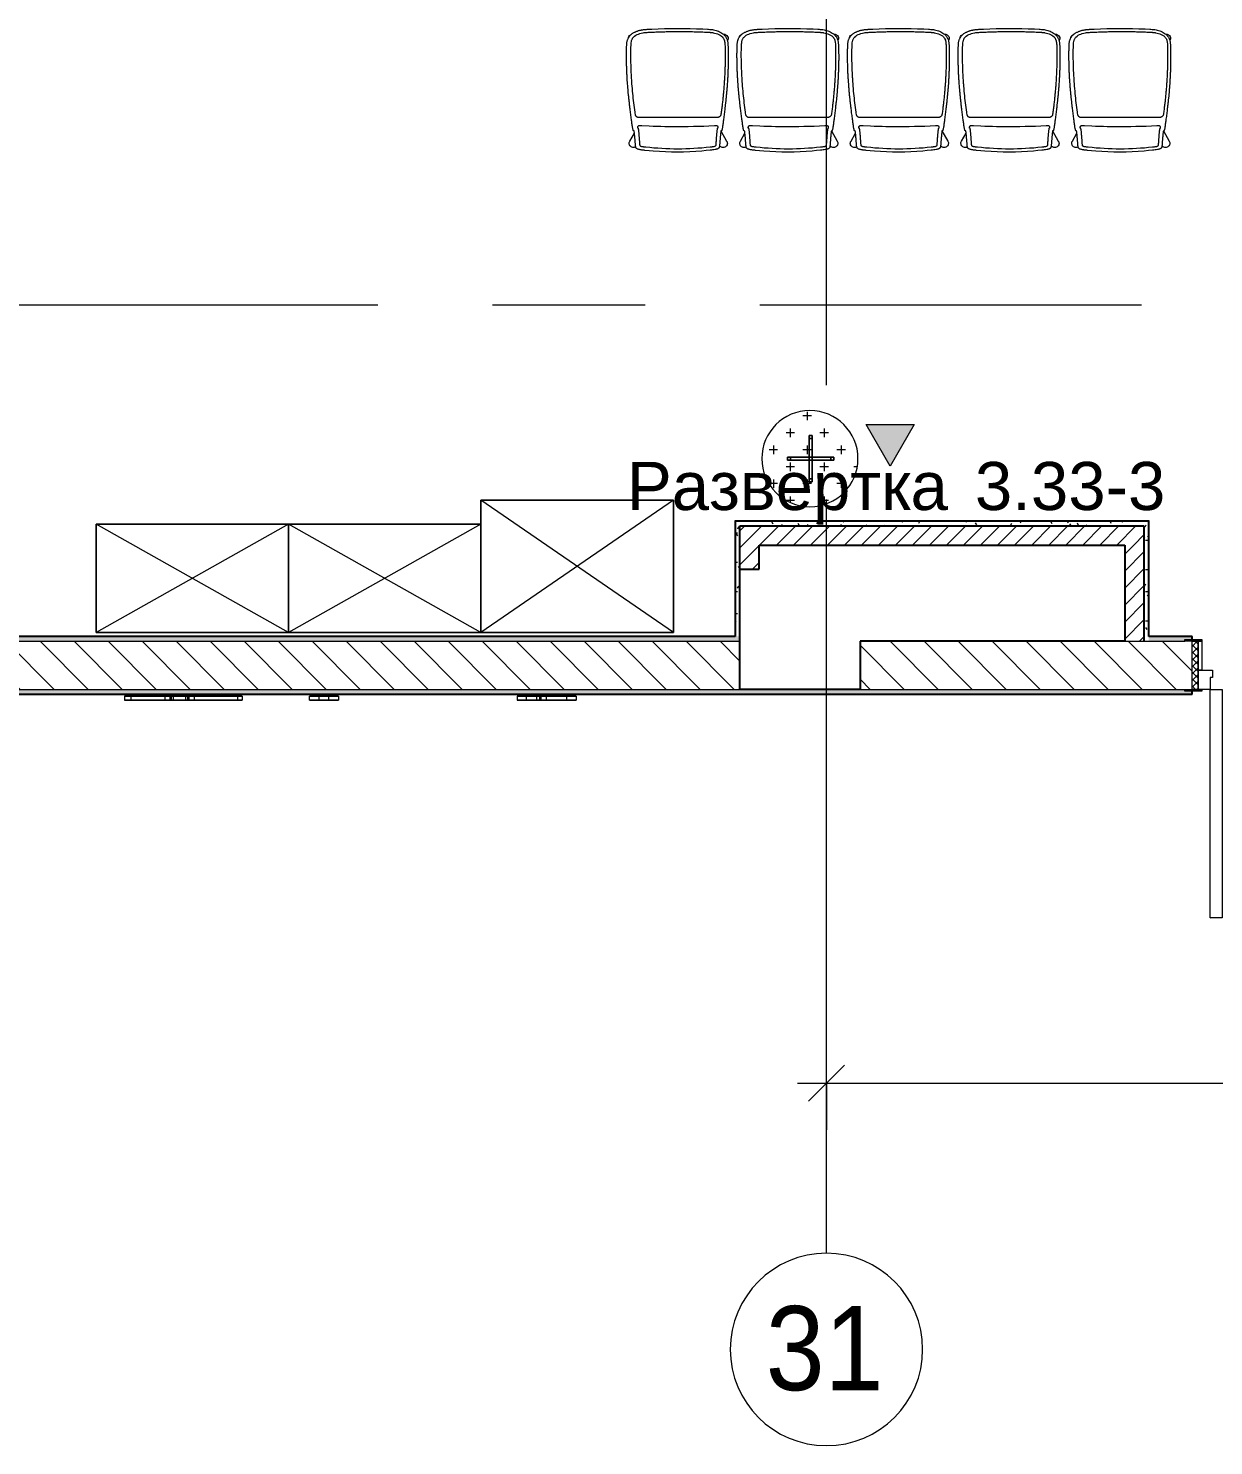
# Model space of a CAD drawing. Header units: millimetres. Extents: x 108096 to 167894, y -1987 to 21700.
# Drawn here: x 112641 to 117570, y 10254 to 16150 of the extents above; entities that cross this region are included whole.
import ezdxf

# ---------------------------------------------------------------- set-up
doc = ezdxf.new("R2010")
doc.units = ezdxf.units.MM
doc.linetypes.add('Осевая', pattern=[3175, 635, -476.25, 1587.5, -476.25])
for name, color, linetype, lineweight in [('0-1', 7, 'Continuous', 9), ('A-ANNO-DIMS', 7, 'Continuous', 9), ('A-ANNO-DIMS-100', 7, 'Continuous', 9), ('A-DOOR', 7, 'Continuous', 9), ('A-DOOR-1', 7, 'Continuous', 13), ('A-DOOR-FRAM', 7, 'Continuous', 13), ('A-DOOR-FRAM-1', 7, 'Continuous', 9), ('A-WALL', 7, 'Continuous', 9), ('G-ANNO-SYMB', 7, 'Continuous', 9), ('I-FURN', 7, 'Continuous', 9), ('I-WALL', 7, 'Continuous', 9), ('Оси', 7, 'Continuous', 9), ('Оси-1', 7, 'Continuous', 20), ('Оси-2', 7, 'Осевая', 9)]:
    doc.layers.add(name, color=color, linetype=linetype, lineweight=lineweight)
for name, color, linetype, lineweight, true_color in [('A-WALL-1', 7, 'Continuous', 25, 0x3c3c3c), ('A-WALL-FNSH-1', 7, 'Continuous', 13, 0x3c3c3c), ('I-FURN-1', 7, 'Continuous', 9, 0xf0f0f0), ('I-FURN-2', 7, 'Continuous', 9, 0xaaaaaa)]:
    doc.layers.add(name, color=color, linetype=linetype, lineweight=lineweight, true_color=true_color)
doc.styles.add('Arial', font='arial.ttf', dxfattribs={"width": 0.9, "height": 350})
doc.styles.add('Arial_1', font='arial.ttf', dxfattribs={"height": 200})
doc.styles.add('ISOCPEUR', font='isocpeur.ttf', dxfattribs={"width": 0.9, "height": 250})
doc.dimstyles.new('ISO-2_5_0_9К_БОЛЬШОЙ', dxfattribs={"dimscale": 304.8, "dimtxt": 248.995294, "dimasz": 0.492126, "dimexe": 0.393701, "dimexo": 0.984252, "dimgap": 0, "dimtad": 1, "dimdec": 0, "dimrnd": 10, "dimzin": 0, "dimdsep": 46, "dimtxsty": 'ISOCPEUR', "dimblk1": 'OBLIQUE', "dimblk2": 'OBLIQUE', "dimsah": 1, "dimcen": 0.09, "dimdle": 0.393701, "dimazin": 0, "dimtfac": 1, "dimtdec": 4, "dimtix": 1, "dimtmove": 0, "dimatfit": 3, "dimfxl": 1, "dimtvp": 1, "dimtolj": 1, "dimtzin": 0, "dimarcsym": 2})
pattern_1 = [(45, (0, 0), (-35.35534, 35.35534), [])]
pattern_2 = [(0, (0, 0), (121.92, 30.48), [10.058, -81.382, 10.058, -81.382, -487.68]), (0, (0, 0), (121.92, 30.48), [-182.88, 10.058, -172.822, 10.058, -81.382, -213.36]), (0, (0, 0), (121.92, 30.48), [-457.2, 10.058, -50.902, 10.058, -142.342]), (120, (45.72, 15.24), (-87.356454, 90.345817), [10.058, -81.382, 10.058, -81.382, -487.68]), (120, (45.72, 15.24), (-87.356454, 90.345817), [-182.88, 10.058, -172.822, 10.058, -81.382, -213.36]), (120, (45.72, 15.24), (-87.356454, 90.345817), [-457.2, 10.058, -50.902, 10.058, -142.342]), (240, (60.96, 76.2), (-34.563546, -120.825817), [10.058, -81.382, 10.058, -81.382, -487.68]), (240, (60.96, 76.2), (-34.563546, -120.825817), [-182.88, 10.058, -172.822, 10.058, -81.382, -213.36]), (240, (60.96, 76.2), (-34.563546, -120.825817), [-457.2, 10.058, -50.902, 10.058, -142.342])]
pattern_3 = [(0, (-115891, -14359.75), (70.485, 70.485), [35.242, -105.727]), (90, (-115873.38, -14377.37), (-70.485, 70.485), [35.242, -105.727])]

# ---------------------------------------------------------------- blocks, each defined once
blk = doc.blocks.new('Chairs-Back - 1_4а-26513020-План разверток пом_3_33_ Этаж 3')
at = {"layer": '0-1', "flags": 128}
for points in [[(-212.2, 145.4), (-212.2, 149.7), (-212.2, 151.9), (-212.2, 154.1), (-212.1, 156.3), (-212.1, 158.4), (-212.1, 160.6), (-212.1, 162.8), (-212, 167.2), (-211.9, 171.5), (-211.8, 175.9), (-211.8, 177.8), (-211.7, 180.2), (-211.6, 183), (-211.5, 185.8), (-211.4, 188.7), (-211.2, 191.5), (-211, 194.2), (-210.7, 197), (-210.3, 199.8), (-209.8, 202.5), (-209.3, 205.2), (-208.6, 207.8), (-207.8, 210.3), (-206.8, 212.7), (-206, 214.2), (-205.9, 214.4), (-205.6, 215.2), (-204.4, 217.7), (-203.7, 219), (-203.7, 219.2), (-202.2, 223.5), (-199.7, 227.3), (-196.3, 230.3), (-193.2, 231.9), (-192.5, 232.5), (-190.5, 234.2), (-188.3, 235.8), (-186.2, 237.3), (-183.9, 238.7), (-181.6, 240), (-179.3, 241.3), (-176.9, 242.4), (-174.5, 243.6), (-172.1, 244.6), (-169.6, 245.6), (-167.1, 246.5), (-164.6, 247.3), (-162.1, 248.1), (-159.6, 248.8), (-157, 249.5), (-154.4, 250.1), (-151.8, 250.7), (-149.3, 251.1), (-146.7, 251.6), (-144, 252), (-141.4, 252.3), (-138.8, 252.6), (-136.1, 252.9), (-133.5, 253.1), (-130.8, 253.3), (-128.5, 253.4), (-126.2, 253.6), (-107.2, 254.5), (-80.7, 255.7), (-54.1, 256.5), (-27.6, 257), (-1, 257.2), (25.6, 257.1), (52.1, 256.7), (78.7, 256), (105.2, 255), (124.2, 254.1), (128.9, 253.9), (134.2, 253.5), (139.4, 253), (144.7, 252.3), (149.9, 251.4), (155.1, 250.2), (160.1, 248.9), (165.2, 247.3), (170.1, 245.4), (175, 243.3), (179.7, 240.8), (184.2, 238.1), (188.6, 235), (190.6, 233.4), (190.8, 233.2), (191.9, 233.4), (196.8, 232.9), (201.4, 231), (205.3, 227.9), (208.2, 223.8), (209.9, 219.2), (210.1, 214.2), (209, 209.5), (207.4, 206.7), (207.5, 206.2), (208.1, 203.5), (208.5, 200.7), (208.9, 198), (209.2, 195.2), (209.5, 192.4), (209.7, 189.6), (209.8, 186.8), (210, 184), (210.1, 181.2), (210.1, 178.8), (210.2, 176.4), (210.3, 172.5), (210.4, 168.1), (210.5, 163.8), (210.5, 161.6), (210.6, 159.4), (210.6, 157.2), (210.6, 155.1), (210.6, 152.9), (210.7, 150.7), (210.7, 146.4), (210.7, 141.9), (210.7, 137.6), (210.7, 133.3), (210.7, 131.1), (210.7, 128.9), (210.7, 126.8), (210.7, 124.6), (210.6, 122.4), (210.6, 120.2), (210.6, 115.9), (210.5, 111.5), (210.4, 107.1), (210.3, 102.8), (210.2, 98.4), (210.1, 94.1), (210, 89.7), (209.8, 85.4), (209.7, 81), (209.5, 76.6), (209.3, 72.3), (209.1, 67.9), (208.9, 63.5), (208.7, 59.2), (208.5, 54.8), (208.3, 50.5), (208, 46.1), (207.8, 41.8), (207.3, 34.5), (206.8, 27.2), (206.3, 19.9), (205.7, 12.6), (205.4, 8.8), (205.1, 5.1), (204.5, -2.1), (204.2, -5.9), (203.9, -9.6), (203.2, -16.7), (202.9, -20.5), (202.5, -24.2), (201.8, -31.4), (201.4, -35.2), (201, -38.9), (200.3, -46.2), (199.9, -50), (199.5, -53.7), (198.6, -61), (198.2, -64.7), (197.8, -68.4), (197.3, -72.2), (196.9, -75.9), (196.2, -81.4), (195.6, -86.8), (194.9, -92.3), (194.2, -97.8), (193.5, -103.4), (192.8, -108.9), (192.1, -114.5), (191.3, -120.1), (190.8, -124.4), (190.2, -128.7), (189.7, -133), (189.2, -137.2), (188.6, -141.5), (188.1, -145.6), (187.5, -149.5), (187, -153.1), (186.4, -156.2), (185.9, -158.9), (185.4, -161.1), (185, -162.9), (184.5, -164.5), (184.1, -165.8), (183.8, -166.7), (183.5, -167.3), (183.2, -167.7), (183, -167.9), (182.8, -168), (180.6, -168.1), (180.5, -168.7), (180.4, -169), (204.2, -211.2), (205.8, -214.2), (206.8, -217.4), (207.1, -220.8), (206.7, -224.2), (205.7, -227.5), (204, -230.5), (201.7, -233.1), (199, -235.3), (196, -236.9), (192.7, -237.9), (189.2, -238.2), (185.9, -237.9), (182.7, -236.9), (179.8, -235.4), (177.2, -233.3), (175.2, -230.8), (174.7, -230), (174.7, -230.2), (174.6, -231.2), (174.3, -233.3), (174.2, -234.4), (173.9, -235.4), (173.7, -236.5), (173.3, -237.5), (173.1, -238.1), (172.8, -238.6), (172.5, -239.1), (172.2, -239.6), (171.7, -240.2), (171.2, -240.8), (170.6, -241.4), (169.9, -242), (169.1, -242.5), (168.2, -243), (167.1, -243.5), (166, -244), (164.9, -244.4), (163.7, -244.7), (161.2, -245.4), (158.6, -246), (156, -246.5), (151, -247.3), (145.9, -248), (140.9, -248.7), (135.8, -249.3), (118.5, -251.1), (101.1, -252.8), (75.9, -254.7), (50.6, -256), (25.4, -256.9), (0.1, -257.2), (-25.2, -257), (-50.4, -256.3), (-75.7, -255), (-100.9, -253.2), (-118.3, -251.7), (-135.6, -249.9), (-138.2, -249.6), (-140.7, -249.3), (-143.2, -249), (-145.8, -248.7), (-148.3, -248.4), (-150.8, -248), (-153.4, -247.6), (-155.9, -247.2), (-158.5, -246.7), (-161, -246.2), (-163.5, -245.5), (-164.7, -245.1), (-165.9, -244.7), (-167, -244.3), (-168, -243.8), (-168.9, -243.3), (-169.8, -242.7), (-170.5, -242.2), (-171.1, -241.6), (-171.6, -241), (-172, -240.4), (-172.4, -239.9), (-172.7, -239.4), (-172.9, -238.9), (-173.2, -238.3), (-173.5, -237.3), (-173.8, -236.2), (-173.9, -235.6), (-176.5, -236.9), (-179.7, -237.9), (-183, -238.2), (-186.5, -237.9), (-189.8, -236.9), (-192.8, -235.3), (-195.5, -233.1), (-197.8, -230.5), (-199.5, -227.5), (-200.5, -224.2), (-200.9, -220.8), (-200.6, -217.4), (-199.6, -214.2), (-198, -211.2), (-179.3, -178), (-179.5, -176.5), (-179.7, -174.8), (-179.9, -173.2), (-180.2, -171.8), (-180.4, -170.6), (-180.6, -169.6), (-180.7, -168.9), (-182.9, -168.8), (-183.1, -168.8), (-183.3, -168.5), (-183.5, -168.2), (-183.8, -167.5), (-184.2, -166.7), (-184.6, -165.5), (-185.1, -163.9), (-185.5, -162.1), (-186.1, -160), (-186.6, -157.3), (-187.1, -154.2), (-187.7, -150.6), (-188.3, -146.7), (-188.8, -142.6), (-189.4, -138.4), (-189.9, -134.1), (-190.5, -129.8), (-191, -125.5), (-191.6, -121.2), (-191.6, -121), (-192.3, -115.4), (-193.1, -109.8), (-193.8, -104.3), (-194.5, -98.7), (-195.3, -93.3), (-196, -87.8), (-196.6, -82.4), (-197.3, -76.9), (-197.8, -73.2), (-198.3, -69.4), (-198.7, -65.7), (-199.2, -62), (-200, -54.6), (-200.4, -50.9), (-200.9, -47.1), (-201.7, -39.9), (-202.1, -36.2), (-202.5, -32.4), (-203.2, -25.2), (-203.6, -21.5), (-204, -17.7), (-204.7, -10.5), (-205, -6.8), (-205.3, -3), (-206, 4.1), (-206.3, 7.8), (-206.6, 11.6), (-207.2, 18.9), (-207.7, 26.2), (-208.3, 33.5), (-208.8, 40.8), (-209, 45.1), (-209.3, 49.5), (-209.6, 53.8), (-209.8, 58.3), (-210, 62.5), (-210.3, 67), (-210.5, 71.3), (-210.7, 75.7), (-210.9, 80), (-211, 84.4), (-211.2, 88.7), (-211.3, 93.1), (-211.5, 97.5), (-211.6, 101.8), (-211.7, 106.2), (-211.8, 110.5), (-211.9, 114.9), (-212, 119.2), (-212, 121.4), (-212.1, 123.6), (-212.1, 125.8), (-212.1, 128), (-212.1, 130.1), (-212.1, 132.3), (-212.2, 136.7), (-212.2, 141), (-212.2, 145.4)], [(-212.2, 145.4), (-212.2, 149.7), (-212.2, 151.9), (-212.2, 154.1), (-212.1, 156.3), (-212.1, 158.4), (-212.1, 160.6), (-212.1, 162.8), (-212, 167.2), (-211.9, 171.5), (-211.8, 175.9), (-211.8, 177.8), (-211.7, 180.2), (-211.6, 183), (-211.5, 185.8), (-211.4, 188.7), (-211.2, 191.5), (-211, 194.2), (-210.7, 197), (-210.3, 199.8), (-209.8, 202.5), (-209.3, 205.2), (-208.6, 207.8), (-207.8, 210.3), (-206.8, 212.7), (-206, 214.2), (-205.9, 214.4), (-205.6, 215.2), (-204.4, 217.7), (-203, 220.2), (-201.5, 222.6), (-199.9, 224.8), (-198.2, 226.8), (-196.4, 228.8), (-194.5, 230.7), (-192.5, 232.5), (-190.5, 234.2), (-188.3, 235.8), (-186.2, 237.3), (-183.9, 238.7), (-181.6, 240), (-179.3, 241.3), (-176.9, 242.4), (-174.5, 243.6), (-172.1, 244.6), (-169.6, 245.6), (-167.1, 246.5), (-164.6, 247.3), (-162.1, 248.1), (-159.6, 248.8), (-157, 249.5), (-154.4, 250.1), (-151.8, 250.7), (-149.3, 251.1), (-146.7, 251.6), (-144, 252), (-141.4, 252.3), (-138.8, 252.6), (-136.1, 252.9), (-133.5, 253.1), (-130.8, 253.3), (-128.5, 253.4), (-126.2, 253.6), (-107.2, 254.5), (-80.7, 255.7), (-54.1, 256.5), (-27.6, 257), (-1, 257.2), (25.6, 257.1), (52.1, 256.7), (78.7, 256), (105.2, 255), (124.2, 254.1), (128.9, 253.9), (134.2, 253.5), (139.4, 253), (144.7, 252.3), (149.9, 251.4), (155.1, 250.2), (160.1, 248.9), (165.2, 247.3), (170.1, 245.4), (175, 243.3), (179.7, 240.8), (184.2, 238.1), (188.6, 235), (190.6, 233.4), (192.6, 231.6), (194.5, 229.7), (196.3, 227.8), (198, 225.7), (199.6, 223.5), (201.2, 221.2), (202.5, 218.7), (203.8, 216.1), (204.2, 215.3), (205, 213.6), (206, 211.3), (206.8, 208.8), (207.5, 206.2), (208.1, 203.5), (208.5, 200.7), (208.9, 198), (209.2, 195.2), (209.5, 192.4), (209.7, 189.6), (209.8, 186.8), (210, 184), (210.1, 181.2), (210.1, 178.8), (210.2, 176.4), (210.3, 172.5), (210.4, 168.1), (210.5, 163.8), (210.5, 161.6), (210.6, 159.4), (210.6, 157.2), (210.6, 155.1), (210.6, 152.9), (210.7, 150.7), (210.7, 146.4), (210.7, 141.9), (210.7, 137.6), (210.7, 133.3), (210.7, 131.1), (210.7, 128.9), (210.7, 126.8), (210.7, 124.6), (210.6, 122.4), (210.6, 120.2), (210.6, 115.9), (210.5, 111.5), (210.4, 107.1), (210.3, 102.8), (210.2, 98.4), (210.1, 94.1), (210, 89.7), (209.8, 85.4), (209.7, 81), (209.5, 76.6), (209.3, 72.3), (209.1, 67.9), (208.9, 63.5), (208.7, 59.2), (208.5, 54.8), (208.3, 50.5), (208, 46.1), (207.8, 41.8), (207.3, 34.5), (206.8, 27.2), (206.3, 19.9), (205.7, 12.6), (205.4, 8.8), (205.1, 5.1), (204.5, -2.1), (204.2, -5.9), (203.9, -9.6), (203.2, -16.7), (202.9, -20.5), (202.5, -24.2), (201.8, -31.4), (201.4, -35.2), (201, -38.9), (200.3, -46.2), (199.9, -50), (199.5, -53.7), (198.6, -61), (198.2, -64.7), (197.8, -68.4), (197.3, -72.2), (196.9, -75.9), (196.2, -81.4), (195.6, -86.8), (194.9, -92.3), (194.2, -97.8), (193.5, -103.4), (192.8, -108.9), (192.1, -114.5), (191.3, -120.1), (190.8, -124.4), (190.2, -128.7), (189.7, -133), (189.2, -137.2), (188.6, -141.5), (188.1, -145.6), (187.5, -149.5), (187, -153.1), (186.4, -156.2), (185.9, -158.9), (185.4, -161.1), (185, -162.9), (184.5, -164.5), (184.1, -165.8), (183.8, -166.7), (183.5, -167.3), (183.2, -167.7), (183, -167.9), (182.8, -168), (180.6, -168.1), (180.5, -168.7), (180.3, -169.8), (180.1, -171), (179.8, -172.4), (179.6, -174), (179.4, -175.7), (179.1, -178), (178.8, -180.6), (178.6, -183.3), (178.3, -186.3), (178, -189.3), (177.7, -192.6), (177.4, -195.9), (177.1, -199.4), (176.9, -202.5), (176.6, -205.7), (176.4, -208.9), (176.1, -212.2), (175.9, -214.9), (175.7, -217.7), (175.5, -220.5), (175.3, -223.3), (175.1, -225.2), (175, -227.1), (174.9, -228.1), (174.8, -229.2), (174.7, -230.2), (174.6, -231.2), (174.3, -233.3), (174.2, -234.4), (173.9, -235.4), (173.7, -236.5), (173.3, -237.5), (173.1, -238.1), (172.8, -238.6), (172.5, -239.1), (172.2, -239.6), (171.7, -240.2), (171.2, -240.8), (170.6, -241.4), (169.9, -242), (169.1, -242.5), (168.2, -243), (167.1, -243.5), (166, -244), (164.9, -244.4), (163.7, -244.7), (161.2, -245.4), (158.6, -246), (156, -246.5), (151, -247.3), (145.9, -248), (140.9, -248.7), (135.8, -249.3), (118.5, -251.1), (101.1, -252.8), (75.9, -254.7), (50.6, -256), (25.4, -256.9), (0.1, -257.2), (-25.2, -257), (-50.4, -256.3), (-75.7, -255), (-100.9, -253.2), (-118.3, -251.7), (-135.6, -249.9), (-138.2, -249.6), (-140.7, -249.3), (-143.2, -249), (-145.8, -248.7), (-148.3, -248.4), (-150.8, -248), (-153.4, -247.6), (-155.9, -247.2), (-158.5, -246.7), (-161, -246.2), (-163.5, -245.5), (-164.7, -245.1), (-165.9, -244.7), (-167, -244.3), (-168, -243.8), (-168.9, -243.3), (-169.8, -242.7), (-170.5, -242.2), (-171.1, -241.6), (-171.6, -241), (-172, -240.4), (-172.4, -239.9), (-172.7, -239.4), (-172.9, -238.9), (-173.2, -238.3), (-173.5, -237.3), (-173.8, -236.2), (-174, -235.2), (-174.2, -234.1), (-174.4, -233.2), (-174.5, -232), (-174.6, -231), (-174.7, -230), (-174.8, -229), (-174.9, -227.9), (-175, -226.9), (-175.1, -225.9), (-175.1, -224.9), (-175.2, -223.8), (-175.4, -221.1), (-175.6, -218.4), (-175.9, -215.7), (-176.1, -213.1), (-176.3, -209.8), (-176.6, -206.5), (-176.9, -203.3), (-177.1, -200.2), (-177.4, -196.7), (-177.7, -193.4), (-178, -190.2), (-178.3, -187.1), (-178.6, -184.2), (-178.9, -181.4), (-179.2, -178.9), (-179.5, -176.5), (-179.7, -174.8), (-179.9, -173.2), (-180.2, -171.8), (-180.4, -170.6), (-180.6, -169.6), (-180.7, -168.9), (-182.9, -168.8), (-183.1, -168.8), (-183.3, -168.5), (-183.5, -168.2), (-183.8, -167.5), (-184.2, -166.7), (-184.6, -165.5), (-185.1, -163.9), (-185.5, -162.1), (-186.1, -160), (-186.6, -157.3), (-187.1, -154.2), (-187.7, -150.6), (-188.3, -146.7), (-188.8, -142.6), (-189.4, -138.4), (-189.9, -134.1), (-190.5, -129.8), (-191, -125.5), (-191.6, -121.2), (-191.6, -121), (-192.3, -115.4), (-193.1, -109.8), (-193.8, -104.3), (-194.5, -98.7), (-195.3, -93.3), (-196, -87.8), (-196.6, -82.4), (-197.3, -76.9), (-197.8, -73.2), (-198.3, -69.4), (-198.7, -65.7), (-199.2, -62), (-200, -54.6), (-200.4, -50.9), (-200.9, -47.1), (-201.7, -39.9), (-202.1, -36.2), (-202.5, -32.4), (-203.2, -25.2), (-203.6, -21.5), (-204, -17.7), (-204.7, -10.5), (-205, -6.8), (-205.3, -3), (-206, 4.1), (-206.3, 7.8), (-206.6, 11.6), (-207.2, 18.9), (-207.7, 26.2), (-208.3, 33.5), (-208.8, 40.8), (-209, 45.1), (-209.3, 49.5), (-209.6, 53.8), (-209.8, 58.3), (-210, 62.5), (-210.3, 67), (-210.5, 71.3), (-210.7, 75.7), (-210.9, 80), (-211, 84.4), (-211.2, 88.7), (-211.3, 93.1), (-211.5, 97.5), (-211.6, 101.8), (-211.7, 106.2), (-211.8, 110.5), (-211.9, 114.9), (-212, 119.2), (-212, 121.4), (-212.1, 123.6), (-212.1, 125.8), (-212.1, 128), (-212.1, 130.1), (-212.1, 132.3), (-212.2, 136.7), (-212.2, 141), (-212.2, 145.4)], [(-194.1, 147.9), (-194.1, 152.8), (-194.1, 157.8), (-194, 167.6), (-193.8, 177.5), (-193.8, 177.7), (-193.5, 187.7), (-193.2, 192.6), (-192.7, 197.6), (-192, 202.5), (-191.5, 204.9), (-190.8, 207.3), (-189.1, 212), (-188, 214.3), (-186.8, 216.4), (-185, 218.9), (-183, 221.2), (-178.4, 225.2), (-173.4, 228.6), (-168, 231.5), (-162.4, 233.9), (-156.7, 235.9), (-150.8, 237.5), (-144.8, 238.7), (-144.3, 238.8), (-144.3, 238.8), (-144.1, 238.9), (-143.1, 239), (-138.8, 239.7), (-132.7, 240.4), (-132.3, 240.4), (-131.8, 240.4), (-126.4, 240.8), (-122.6, 241.1), (-120.5, 241.2), (-119.9, 241.2), (-119.7, 241.2), (-119.3, 241.2), (-114.4, 241.5), (-108.3, 241.8), (-102.2, 242.1), (-96.1, 242.4), (-90, 242.6), (-83.9, 242.9), (-77.8, 243.1), (-71.6, 243.3), (-65.5, 243.5), (-59.4, 243.7), (-53.3, 243.8), (-47.2, 244), (-41.1, 244.1), (-35, 244.2), (-28.8, 244.3), (-22.7, 244.4), (-16.6, 244.5), (-10.5, 244.5), (-4.4, 244.6), (1.8, 244.6), (7.9, 244.6), (14, 244.6), (20.1, 244.6), (26.2, 244.5), (32.3, 244.5), (38.5, 244.4), (44.6, 244.3), (50.7, 244.2), (56.8, 244.1), (62.9, 244), (69, 243.8), (75.2, 243.6), (81.3, 243.5), (87.4, 243.3), (93.5, 243), (99.6, 242.8), (105.7, 242.6), (111.8, 242.3), (117.9, 242), (122.8, 241.8), (123.2, 241.8), (123.4, 241.8), (124.1, 241.7), (126.2, 241.6), (130.1, 241.4), (135.4, 241.1), (135.8, 241), (136.3, 241), (142.3, 240.3), (146.7, 239.7), (147.6, 239.6), (147.8, 239.5), (147.9, 239.5), (148.4, 239.4), (154.4, 238.2), (160.2, 236.6), (166, 234.6), (171.6, 232.3), (177, 229.4), (182, 226), (186.6, 222), (188.6, 219.7), (189.5, 218.5), (190.4, 217.3), (191.7, 215.2), (192.8, 212.9), (194.5, 208.2), (194.9, 207), (195.2, 205.8), (195.7, 203.4), (196.5, 198.5), (197, 193.5), (197.3, 188.6), (197.5, 183.6), (197.6, 178.6), (197.6, 177.9), (197.7, 173.1), (197.8, 168.3), (197.9, 163.5), (198, 158.7), (198, 153.7), (198.1, 148.8), (198.1, 143.8), (198.1, 138.8), (198.1, 133.9), (198, 128.9), (198, 123.9), (197.9, 118.9), (197.8, 114), (197.7, 109), (197.6, 104), (197.5, 99), (197.3, 94.1), (197.2, 89.1), (197, 84.1), (196.8, 79.2), (196.6, 74.2), (196.4, 69.2), (196.1, 64.2), (195.9, 59.3), (195.6, 54.3), (195.3, 49.3), (195.1, 46.1), (194.9, 42.2), (194.6, 37.8), (194.3, 32.4), (194, 27.9), (194, 27.4), (193.6, 22.5), (193.2, 17.6), (192.9, 12.6), (192.5, 7.7), (192.1, 2.8), (191.6, -2.1), (191.2, -7), (190.8, -11.9), (190.3, -16.8), (189.8, -21.7), (189.4, -26.6), (188.9, -31.5), (188.3, -36.4), (187.8, -41.3), (187.3, -46.2), (186.7, -51.1), (186.2, -56), (185.6, -61), (185, -65.9), (184.4, -70.8), (183.8, -75.6), (183.2, -80.5), (182.6, -85.4), (181.9, -90.2), (181.3, -95), (180.6, -99.9), (180.3, -101.4), (179.9, -102.8), (179.3, -104.2), (178.6, -105.6), (177.7, -106.9), (176.7, -108), (175.6, -109.1), (174.4, -110.1), (173.1, -110.9), (171.8, -111.6), (170.3, -112.1), (168.8, -112.5), (167.3, -112.8), (165.8, -112.8), (84.2, -112.8), (2.6, -113.1), (-79, -113.3), (-160.6, -113.6), (-162.1, -113.5), (-163.7, -113.3), (-165.2, -112.9), (-166.6, -112.4), (-168, -111.7), (-169.3, -110.9), (-170.5, -109.9), (-171.6, -108.8), (-172.6, -107.7), (-173.4, -106.4), (-174.2, -105.1), (-174.8, -103.7), (-175.2, -102.2), (-175.5, -100.7), (-176.2, -95.8), (-176.9, -91), (-178.2, -81.3), (-179.4, -71.6), (-180.7, -61.8), (-181.9, -52), (-183, -42.2), (-184.1, -32.4), (-185.1, -22.6), (-186.1, -12.8), (-187, -3), (-187.9, 6.9), (-188.7, 16.7), (-189.4, 26.6), (-189.5, 27.1), (-190.2, 37), (-190.4, 41.1), (-190.6, 43.5), (-190.9, 48.4), (-191.2, 53.4), (-191.5, 58.4), (-191.9, 66), (-192.3, 73.6), (-192.7, 81.6), (-193, 89.7), (-193.3, 97.7), (-193.5, 105.7), (-193.7, 113.8), (-193.9, 121.8), (-194, 129.9), (-194.1, 137.9), (-194.1, 142.9), (-194.1, 147.9)]]:
    blk.add_lwpolyline(points, dxfattribs=at)
blk.add_lwpolyline([(-165.1, -157.1), (-165.1, -155.3), (-165.1, -153.5), (-164.9, -152.1), (-164.5, -150.7), (-163.8, -149.5), (-162.9, -148.4), (-161.8, -147.6), (-160.6, -147), (-159.2, -146.6), (-157.4, -146.5), (-156.9, -146.4), (-156.6, -146.4), (-148.1, -146.9), (-117.4, -148.2), (-101.2, -148.8), (-85.1, -149.3), (-68.9, -149.6), (-52.7, -150), (-36.5, -150.2), (-20.3, -150.3), (1.3, -150.4), (22.9, -150.3), (44.5, -150.1), (66.1, -149.8), (87.7, -149.3), (109.2, -148.6), (130.8, -147.8), (153.4, -146.8), (159.2, -146.4), (159.6, -146.4), (160, -146.5), (161.8, -146.6), (163.2, -147), (164.4, -147.6), (165.5, -148.4), (166.4, -149.5), (167.1, -150.7), (167.6, -152.1), (167.7, -153.5), (167.7, -155.3), (167.7, -157.1), (167.7, -157.2), (167.5, -157.2), (167.2, -157.2), (166.8, -157.2), (166.2, -157.3), (166.1, -157.3), (165.9, -157.5), (165.7, -157.9), (165.4, -158.8), (165.1, -159.9), (164.8, -161.4), (164.5, -163.1), (164.2, -165), (163.9, -167), (163.6, -169.3), (163.3, -171.7), (163, -174.2), (162.8, -176.9), (162.5, -179.7), (162.2, -182.6), (162, -185.7), (161.7, -188.8), (161.5, -191.9), (161.2, -195.2), (161, -198.5), (160.8, -201.8), (160.5, -205.2), (160.3, -208.6), (160, -212), (159.8, -215.4), (159.6, -218.8), (159.6, -218.9), (159.3, -222.4), (158.9, -225.9), (158.6, -229.4), (158.4, -230.2), (157.9, -231.1), (157.1, -231.9), (156.1, -232.7), (154.8, -233.4), (153.2, -234.1), (151.4, -234.6), (149.4, -235), (147.8, -235.3), (146.1, -235.5), (144.3, -235.7), (142.5, -236), (140.7, -236.2), (138.8, -236.4), (137, -236.6), (135.1, -236.8), (118.4, -238.6), (101.7, -240.1), (84.9, -241.4), (68.2, -242.5), (51.5, -243.3), (34.8, -243.9), (18, -244.3), (1.3, -244.4), (-15.4, -244.3), (-32.2, -243.9), (-48.9, -243.3), (-65.6, -242.5), (-82.3, -241.4), (-99.1, -240.1), (-115.8, -238.6), (-132.5, -236.8), (-134.4, -236.6), (-136.2, -236.4), (-138.1, -236.2), (-139.9, -236), (-141.7, -235.7), (-143.5, -235.5), (-145.2, -235.3), (-146.8, -235), (-148.8, -234.6), (-150.6, -234.1), (-152.2, -233.4), (-153.5, -232.7), (-154.5, -231.9), (-155.3, -231.1), (-155.8, -230.2), (-156, -229.4), (-156.3, -225.9), (-156.7, -222.4), (-157, -218.9), (-157, -218.8), (-157.2, -215.4), (-157.4, -212), (-157.7, -208.6), (-157.9, -205.2), (-158.1, -201.8), (-158.4, -198.5), (-158.6, -195.2), (-158.9, -191.9), (-159.1, -188.8), (-159.4, -185.7), (-159.6, -182.6), (-159.9, -179.7), (-160.2, -176.9), (-160.4, -174.2), (-160.7, -171.7), (-161, -169.3), (-161.3, -167), (-161.6, -165), (-161.9, -163.1), (-162.2, -161.4), (-162.5, -159.9), (-162.8, -158.8), (-163.1, -157.9), (-163.3, -157.5), (-163.5, -157.3), (-164.2, -157.2), (-164.6, -157.2), (-164.9, -157.2), (-165.1, -157.2)], close=True, dxfattribs=at)
blk = doc.blocks.new('Шкаф параметрический - 1_254-V2-План разверток пом_3_33_ Этаж 3')
at = {"layer": 'I-FURN-1'}
for p, q in [((0, 0), (800, 450)), ((0, 450), (800, 0)), ((800, 450), (0, 450)), ((0, 450), (0, 0)), ((0, 0), (0, 450)), ((0, 450), (800, 450)), ((800, 0), (800, 450)), ((800, 450), (800, 0)), ((0, 0), (800, 0)), ((800, 0), (0, 0))]:
    blk.add_line(p, q, dxfattribs=at)
blk = doc.blocks.new('Шкаф параметрический - 1_256-V3-План разверток пом_3_33_ Этаж 3')
at = {"layer": 'I-FURN-1'}
for p, q in [((0, 0), (800, 450)), ((0, 450), (800, 0)), ((800, 450), (0, 450)), ((0, 450), (0, 0)), ((0, 0), (0, 450)), ((0, 450), (800, 450)), ((800, 0), (800, 450)), ((800, 450), (800, 0)), ((0, 0), (800, 0)), ((800, 0), (0, 0))]:
    blk.add_line(p, q, dxfattribs=at)
blk = doc.blocks.new('Шкаф параметрический - 1_255-25532301-План разверток пом_3_33_ Этаж 3')
at = {"layer": 'I-FURN-1'}
for p, q in [((0, 0), (800, 550)), ((0, 550), (800, 0)), ((800, 550), (0, 550)), ((0, 550), (0, 0)), ((0, 0), (0, 550)), ((0, 550), (800, 550)), ((800, 0), (800, 550)), ((800, 550), (800, 100)), ((800, 100), (800, 0)), ((0, 0), (800, 0)), ((800, 0), (0, 0))]:
    blk.add_line(p, q, dxfattribs=at)
blk = doc.blocks.new('вешалка - 1_15-25608323-План разверток пом_3_33_ Этаж 3')
at = {"layer": 'I-FURN'}
h = blk.add_hatch(dxfattribs=at)
h.set_pattern_fill('FP_9', color=256, style=0, pattern_type=2)
h.set_pattern_definition(pattern_3)
h.paths.add_polyline_path([(-24.1, -198.5), (24.1, -198.5), (70.9, -187), (113.6, -164.6), (149.7, -132.6), (177.1, -92.9), (194.2, -47.9), (200, 0), (194.2, 47.9), (177.1, 92.9), (149.7, 132.6), (113.6, 164.6), (70.9, 187), (24.1, 198.5), (-24.1, 198.5), (-70.9, 187), (-113.6, 164.6), (-149.7, 132.6), (-177.1, 92.9), (-194.2, 47.9), (-200, 0), (-194.2, -47.9), (-177.1, -92.9), (-149.7, -132.6), (-113.6, -164.6), (-70.9, -187)])
h = blk.add_hatch(dxfattribs=at)
h.set_pattern_fill('FP_9', color=256, style=0, pattern_type=2)
h.set_pattern_definition(pattern_3)
h.paths.add_polyline_path([(9, -6), (9, 6), (-3, 6), (-3, -6)])
at = {"layer": 'I-FURN-1'}
for p, q in [((9, 96), (-3, 96)), ((-3, 96), (-3, 84)), ((-3, 84), (-3, 96)), ((-3, 96), (9, 96)), ((9, 96), (-3, 96)), ((-3, 96), (-3, 84)), ((-3, 84), (-3, 96)), ((-3, 96), (9, 96)), ((-3, 84), (9, 84)), ((9, 84), (-3, 84)), ((-3, 84), (-3, 6)), ((-3, 6), (-3, 84)), ((9, 84), (9, 96)), ((9, 96), (9, 84)), ((9, 84), (9, 96)), ((9, 96), (9, 84)), ((9, 6), (9, 84)), ((9, 84), (9, 6)), ((-81, 6), (-93, 6)), ((-93, 6), (-93, -6)), ((-93, -6), (-93, 6)), ((-93, 6), (-81, 6)), ((-81, 6), (-93, 6)), ((-93, 6), (-93, -6)), ((-93, -6), (-93, 6)), ((-93, 6), (-81, 6)), ((-81, -6), (-81, 6)), ((-81, 6), (-81, -6)), ((-3, 6), (-81, 6)), ((-81, 6), (-3, 6)), ((9, 6), (-3, 6)), ((-3, 6), (-3, -6)), ((-3, -6), (-3, 6)), ((-3, 6), (9, 6)), ((87, 6), (9, 6)), ((9, 6), (87, 6)), ((9, -6), (9, 6)), ((9, 6), (9, -6)), ((87, 6), (87, -6)), ((99, 6), (87, 6)), ((87, 6), (99, 6)), ((87, -6), (87, 6)), ((99, 6), (87, 6)), ((87, 6), (99, 6)), ((99, -6), (99, 6)), ((99, 6), (99, -6)), ((99, -6), (99, 6)), ((99, 6), (99, -6)), ((-93, -6), (-81, -6)), ((-81, -6), (-93, -6)), ((-93, -6), (-81, -6)), ((-81, -6), (-93, -6)), ((-81, -6), (-3, -6)), ((-3, -6), (-81, -6)), ((-3, -6), (-3, -84)), ((-3, -84), (-3, -6)), ((-3, -6), (9, -6)), ((9, -6), (-3, -6)), ((9, -84), (9, -6)), ((9, -6), (87, -6)), ((87, -6), (9, -6)), ((9, -6), (9, -84)), ((87, -6), (99, -6)), ((99, -6), (87, -6)), ((87, -6), (99, -6)), ((99, -6), (87, -6)), ((9, -84), (-3, -84)), ((-3, -84), (-3, -96)), ((-3, -96), (-3, -84)), ((-3, -84), (9, -84)), ((-3, -84), (-3, -96)), ((-3, -96), (-3, -84)), ((-3, -96), (9, -96)), ((9, -96), (-3, -96)), ((-3, -96), (9, -96)), ((9, -96), (-3, -96)), ((9, -96), (9, -84)), ((9, -84), (9, -96)), ((9, -96), (9, -84)), ((9, -84), (9, -96))]:
    blk.add_line(p, q, dxfattribs=at)
for start, end in [(360, 180), (0, 180), (180, 360), (180, 0)]:
    blk.add_arc((0, 0), 200, start, end, dxfattribs=at)
blk = doc.blocks.new('Дервево_ ствол_ декор 3 - Дервево_ ствол_ декор 3-30727125-План разверток пом_3_33_ Этаж 3')
at = {"layer": 'I-FURN-1'}
for p, q in [((-40.5, -8.3), (-229.4, -8.3)), ((-229.4, -8.3), (-202.6, -8.3)), ((-229.4, -8.3), (-229.4, -24.3)), ((-202.6, -24.3), (-229.4, -24.3)), ((-229.4, -24.3), (-40.5, -24.3)), ((-202.6, -8.3), (-35.6, -8.3)), ((-202.6, -8.3), (-202.6, -24.3)), ((-35.6, -24.3), (-202.6, -24.3)), ((-40.5, -8.3), (-60, -8.3)), ((-60, -8.3), (-40.5, -8.3)), ((-60, -24.3), (-60, -8.3)), ((-40.5, -24.3), (-60, -24.3)), ((-60, -24.3), (-40.5, -24.3)), ((0, -8.3), (-40.5, -8.3)), ((-40.5, -8.3), (-40.5, -24.3)), ((-40.5, -24.3), (0, -24.3)), ((-35.6, -8.3), (-25.1, -8.3)), ((-35.6, -8.3), (-35.6, -24.3)), ((-25.1, -24.3), (-35.6, -24.3)), ((-25.1, -8.3), (25, -8.3)), ((-25.1, -24.3), (-25.1, -8.3)), ((25, -24.3), (-25.1, -24.3)), ((38, -8.3), (0, -8.3)), ((0, -24.3), (38, -24.3)), ((25, -8.3), (33.1, -8.3)), ((25, -8.3), (25, -24.3)), ((33.1, -24.3), (25, -24.3)), ((33.1, -8.3), (241.5, -8.3)), ((33.1, -8.3), (33.1, -24.3)), ((241.5, -24.3), (33.1, -24.3)), ((60, -8.3), (38, -8.3)), ((260.4, -8.3), (38, -8.3)), ((38, -8.3), (60, -8.3)), ((38, -8.3), (38, -24.3)), ((60, -24.3), (38, -24.3)), ((38, -24.3), (260.4, -24.3)), ((38, -24.3), (60, -24.3)), ((60, -8.3), (60, -24.3)), ((241.5, -8.3), (260.4, -8.3)), ((241.5, -24.3), (241.5, -8.3)), ((260.4, -24.3), (241.5, -24.3)), ((260.4, -8.3), (260.4, -24.3))]:
    blk.add_line(p, q, dxfattribs=at)
blk = doc.blocks.new('Дервево_ ствол_ декор 4 - Дервево_ ствол_ декор 4-30727129-План разверток пом_3_33_ Этаж 3')
at = {"layer": 'I-FURN-1'}
for p, q in [((0, -8.3), (-60, -8.3)), ((-60, -8.3), (-40.5, -8.3)), ((-60, -24.3), (-60, -8.3)), ((-40.5, -24.3), (-60, -24.3)), ((-60, -24.3), (0, -24.3)), ((-40.5, -8.3), (-19.5, -8.3)), ((-19.5, -24.3), (-40.5, -24.3)), ((-19.5, -8.3), (19.5, -8.3)), ((-19.5, -24.3), (-19.5, -8.3)), ((19.5, -24.3), (-19.5, -24.3)), ((60, -8.3), (0, -8.3)), ((0, -24.3), (60, -24.3)), ((19.5, -8.3), (33.1, -8.3)), ((19.5, -8.3), (19.5, -24.3)), ((33.1, -24.3), (19.5, -24.3)), ((33.1, -8.3), (60, -8.3)), ((60, -24.3), (33.1, -24.3)), ((60, -8.3), (60, -24.3))]:
    blk.add_line(p, q, dxfattribs=at)
blk = doc.blocks.new('110_Дверь_СКБ_2Ст - Д-6_п__ ДОО_Дв_1450x2100h_Дверь из раздевальной в коридор-32358047-План разверток пом_3_33_ Этаж 3')
at = {"layer": 'A-DOOR'}
h = blk.add_hatch(dxfattribs=at)
h.set_pattern_fill('FP_11', color=256, style=0, pattern_type=2)
h.set_pattern_definition([(225, (1576.41, -164.685), (-14.14214, 14.14214), []), (135, (1576.41, -164.685), (14.14214, 14.14214), [])])
h.paths.add_polyline_path([(737.5, -100), (737.5, 100), (712.5, 100), (712.5, -100)])
at = {"layer": 'A-DOOR-FRAM-1'}
h = blk.add_hatch(dxfattribs=at)
h.set_pattern_fill('FP_12', color=256, style=0, pattern_type=2)
h.set_pattern_definition([(315, (-546.384, -164.685), (-14.1421, -14.1421), []), (225, (-546.384, -164.685), (-14.1421, 14.1421), [])])
h.paths.add_polyline_path([(-687.5, -100), (-687.5, 100), (-712.5, 100), (-712.5, -100)])
at = {"layer": 'A-DOOR'}
for centre, radius, start, end in [((-637.5, -100), 950, 270, 360), ((662.5, -100), 350, 180, 270)]:
    blk.add_arc(centre, radius, start, end, dxfattribs=at)
at = {"layer": 'A-DOOR-1'}
for p, q in [((-637.5, -100), (-587.5, -100)), ((-637.5, -1050), (-637.5, -100)), ((-587.5, -100), (-587.5, -1050)), ((612.5, -100), (662.5, -100)), ((612.5, -450), (612.5, -100)), ((662.5, -100), (662.5, -450)), ((662.5, -450), (612.5, -450)), ((-587.5, -1050), (-637.5, -1050))]:
    blk.add_line(p, q, dxfattribs=at)
at = {"layer": 'A-DOOR-FRAM'}
for p, q in [((-742.5, 108), (-672.5, 108)), ((-742.5, 100), (-742.5, 108)), ((-672.5, 100), (-742.5, 100)), ((-712.5, 100), (-687.5, 100)), ((-712.5, -100), (-712.5, 100)), ((-687.5, 100), (-687.5, -100)), ((-687.5, 100), (-672.5, 100)), ((-687.5, -20), (-687.5, 100)), ((-672.5, 108), (-672.5, 100)), ((-672.5, 100), (-672.5, -20)), ((697.5, 100), (697.5, 108)), ((697.5, 108), (767.5, 108)), ((697.5, -20), (697.5, 100)), ((697.5, 100), (712.5, 100)), ((767.5, 100), (697.5, 100)), ((712.5, -100), (712.5, 100)), ((712.5, 100), (737.5, 100)), ((712.5, 100), (712.5, -20)), ((737.5, 100), (737.5, -100)), ((767.5, 108), (767.5, 100)), ((-687.5, -20), (-627.5, -20)), ((-687.5, -100), (-687.5, -20)), ((-672.5, -20), (-687.5, -20)), ((-637.5, -50), (-637.5, -100)), ((-627.5, -50), (-637.5, -50)), ((-627.5, -20), (-627.5, -50)), ((652.5, -20), (712.5, -20)), ((652.5, -50), (652.5, -20)), ((662.5, -50), (652.5, -50)), ((662.5, -100), (662.5, -50)), ((712.5, -20), (697.5, -20)), ((712.5, -20), (712.5, -100)), ((-742.5, -100), (-672.5, -100)), ((-742.5, -108), (-742.5, -100)), ((-672.5, -108), (-742.5, -108)), ((-687.5, -100), (-712.5, -100)), ((-637.5, -100), (-687.5, -100)), ((-672.5, -100), (-672.5, -108)), ((712.5, -100), (662.5, -100)), ((697.5, -108), (697.5, -100)), ((697.5, -100), (767.5, -100)), ((767.5, -108), (697.5, -108)), ((737.5, -100), (712.5, -100)), ((767.5, -100), (767.5, -108))]:
    blk.add_line(p, q, dxfattribs=at)
blk = doc.blocks.new('Дерево_ декор 4 - Дерево_ декор 4-32360992-План разверток пом_3_33_ Этаж 3')
at = {"layer": 'I-FURN-1'}
for p, q in [((0, -8.3), (-60, -8.3)), ((-60, -8.3), (-21, -8.3)), ((-60, -8.3), (-60, -24.3)), ((-21, -24.3), (-60, -24.3)), ((-60, -24.3), (0, -24.3)), ((-21, -8.3), (20.9, -8.3)), ((-21, -24.3), (-21, -8.3)), ((20.9, -24.3), (-21, -24.3)), ((38, -8.3), (0, -8.3)), ((0, -24.3), (38, -24.3)), ((20.9, -8.3), (33.1, -8.3)), ((20.9, -8.3), (20.9, -24.3)), ((33.1, -24.3), (20.9, -24.3)), ((33.1, -8.3), (147.2, -8.3)), ((33.1, -8.3), (33.1, -24.3)), ((147.2, -24.3), (33.1, -24.3)), ((60, -8.3), (38, -8.3)), ((185.4, -8.3), (38, -8.3)), ((38, -8.3), (60, -8.3)), ((38, -8.3), (38, -24.3)), ((60, -24.3), (38, -24.3)), ((38, -24.3), (185.4, -24.3)), ((38, -24.3), (60, -24.3)), ((60, -8.3), (60, -24.3)), ((147.2, -8.3), (185.4, -8.3)), ((147.2, -24.3), (147.2, -8.3)), ((185.4, -24.3), (147.2, -24.3)), ((185.4, -8.3), (185.4, -24.3))]:
    blk.add_line(p, q, dxfattribs=at)
blk = doc.blocks.new('Ось сетки - D8-29747960-План разверток пом_3_33_ Этаж 3')
at = {"layer": 'Оси-1'}
for start, end in [(360, 180), (180, 360)]:
    blk.add_arc((0, 0), 4, start, end, dxfattribs=at)
blk = doc.blocks.new('Фасад - Марка фасада_Указатель-25386507-План разверток пом_3_33_ Этаж 3')
at = {"layer": 'G-ANNO-SYMB'}
blk.add_hatch(color=256, dxfattribs=at).paths.add_polyline_path([(-1, 0), (0, 1.732), (1, 0), (0, 0)])
for p, q in [((0, 1.732), (-1, 0)), ((1, 0), (0, 1.732)), ((-1, 0), (0, 0)), ((0, 0), (1, 0))]:
    blk.add_line(p, q, dxfattribs=at)
blk = doc.blocks.new('DIMBLOCK5-План разверток пом_3_33_ Этаж 3')
at = {"layer": 'A-ANNO-DIMS-100'}
for p, q in [((115960, 11568.5), (115960, 11882.5)), ((121210, 11568.5), (121210, 11882.5)), ((115840, 11762.5), (121330, 11762.5)), ((115960, 11762.5), (115960, 11568.5)), ((121210, 11762.5), (121210, 11568.5))]:
    blk.add_line(p, q, dxfattribs=at)
at = {"layer": 'A-ANNO-DIMS-100', "lineweight": 20}
for p, q in [((115960, 11762.5), (116035, 11837.5)), ((121210, 11762.5), (121285, 11837.5)), ((115960, 11762.5), (115885, 11687.5)), ((121210, 11762.5), (121135, 11687.5))]:
    blk.add_line(p, q, dxfattribs=at)
at = {"layer": 'A-ANNO-DIMS-100', "color": 0, "insert": (118269, 12089.1), "char_height": 250, "width": 758.478, "attachment_point": 1, "line_spacing_factor": 1.149209, "style": 'ISOCPEUR'}
blk.add_mtext('5250', dxfattribs=at)
blk = doc.blocks.new('_Oblique')
at = {"color": 0, "linetype": 'ByBlock', "lineweight": -2}
blk.add_line((-0.5, -0.5), (0.5, 0.5), dxfattribs=at)

msp = doc.modelspace()

# ---------------------------------------------------------------- hatches: boundary and pattern name
at = {"layer": 'I-WALL'}
h = msp.add_hatch(dxfattribs=at)
h.set_pattern_fill('FP_8', color=256, style=0, pattern_type=2)
h.set_pattern_definition(pattern_2)
h.paths.add_polyline_path([(115580, 13620), (115600, 13620), (115600, 14100), (115580, 14100), (115580, 13621)])
h = msp.add_hatch(dxfattribs=at)
h.set_pattern_fill('FP_8', color=256, style=0, pattern_type=2)
h.set_pattern_definition(pattern_2)
h.paths.add_polyline_path([(117280.4, 14080), (117300.4, 14080), (117300.4, 14100), (115600, 14100), (115600, 14080), (116134.2, 14080)])
h = msp.add_hatch(dxfattribs=at)
h.set_pattern_fill('FP_6', color=256, style=0, pattern_type=2)
h.set_pattern_definition(pattern_1)
h.paths.add_polyline_path([(115680, 13900), (115680, 14080), (115600, 14080), (115600, 13900)])
h = msp.add_hatch(dxfattribs=at)
h.set_pattern_fill('FP_6', color=256, style=0, pattern_type=2)
h.set_pattern_definition(pattern_1)
h.paths.add_polyline_path([(117280.4, 14000), (117280.4, 14080), (115680, 14080), (115680, 14000), (117200.4, 14000)])
h = msp.add_hatch(dxfattribs=at)
h.set_pattern_fill('FP_8', color=256, style=0, pattern_type=2)
h.set_pattern_definition(pattern_2)
h.paths.add_polyline_path([(117300.4, 13600), (117300.4, 14080), (117280.4, 14080), (117280.4, 13600)])
h = msp.add_hatch(dxfattribs=at)
h.set_pattern_fill('FP_6', color=256, style=0, pattern_type=2)
h.set_pattern_definition(pattern_1)
h.paths.add_polyline_path([(117280.4, 13600), (117280.4, 14000), (117200.4, 14000), (117200.4, 13600)])
h = msp.add_hatch(dxfattribs=at)
h.set_pattern_fill('FP_8', color=256, style=0, pattern_type=2)
h.set_pattern_definition(pattern_2)
h.paths.add_polyline_path([(115462.6, 13600), (115600, 13600), (115600, 13620), (111070, 13620), (111070, 13600), (114791, 13600)])
h = msp.add_hatch(dxfattribs=at)
h.set_pattern_fill('FP_8', color=256, style=0, pattern_type=2)
h.set_pattern_definition(pattern_2)
h.paths.add_polyline_path([(120163.7, 13600), (120930, 13600), (120930, 13620), (118930.4, 13620), (118930.4, 13608), (118960.4, 13608), (118960.4, 13600)])
h.paths.add_polyline_path([(117300.4, 13600), (117450.4, 13600), (117450.4, 13608), (117480.4, 13608), (117480.4, 13620), (117300.4, 13620)])
h = msp.add_hatch(dxfattribs=at)
h.set_pattern_fill('FP_1', color=256, style=0, pattern_type=2)
h.set_pattern_definition([(135, (0, 0), (-70.71068, -70.71068), [])])
h.paths.add_polyline_path([(121210, 13400), (121210, 13600), (118930.4, 13600), (118930.4, 13400), (120460, 13400)])
h.paths.add_polyline_path([(116100, 13400), (117480.4, 13400), (117480.4, 13600), (116100, 13600), (116100, 13449.4)])
h.paths.add_polyline_path([(115600, 13400), (115600, 13600), (111050, 13600), (111050, 13400), (114791, 13400)])
h = msp.add_hatch(dxfattribs=at)
h.set_pattern_fill('FP_8', color=256, style=0, pattern_type=2)
h.set_pattern_definition(pattern_2)
h.paths.add_polyline_path([(120360, 13380), (120360, 13400), (118960.4, 13399.6), (118960.4, 13392), (118930.4, 13392), (118930.4, 13380), (120359, 13380)])
h.paths.add_polyline_path([(117480.4, 13380), (117480.4, 13392), (117450.4, 13392), (117450.4, 13400), (110761.5, 13400), (110761.5, 13380), (117450.4, 13380)])

# ---------------------------------------------------------------- linework, layer by layer
at = {"layer": 'A-WALL'}
for p, q in [((111050, 13600), (115600, 13600)), ((117200.4, 13600), (117450.4, 13600)), ((111050, 13400), (115600, 13400)), ((116100, 13400), (117450.4, 13400))]:
    msp.add_line(p, q, dxfattribs=at)
at = {"layer": 'A-WALL-1'}
for p, q in [((115580, 14100), (115580, 13620)), ((117300.4, 14100), (115580, 14100)), ((117300.4, 13620), (117300.4, 14100)), ((115600, 13400), (115600, 14080)), ((115600, 14080), (117280.4, 14080)), ((117280.4, 14080), (117280.4, 13600)), ((115680, 13900), (115680, 14000)), ((115680, 14000), (117200.4, 14000)), ((117200.4, 14000), (117200.4, 13600)), ((115600, 13900), (115680, 13900)), ((115580, 13620), (111070, 13620)), ((117480.4, 13620), (117300.4, 13620)), ((117480.4, 13608), (117480.4, 13620)), ((117200.4, 13600), (116100, 13600)), ((116100, 13600), (116100, 13400)), ((116100, 13400), (115600, 13400)), ((117480.4, 13380), (117480.4, 13392)), ((110761.5, 13380), (117480.4, 13380))]:
    msp.add_line(p, q, dxfattribs=at)
at = {"layer": 'A-WALL-FNSH-1'}
for p, q in [((115579, 14101), (115579, 13621)), ((117301.4, 14101), (115579, 14101)), ((117301.4, 13621), (117301.4, 14101)), ((111071, 13621), (115580, 13621)), ((117480.4, 13621), (117301.4, 13621)), ((117480.4, 13620), (117480.4, 13621)), ((110761.5, 13379), (117480.4, 13379)), ((112665.7, 13379), (112665.7, 13378)), ((112665.7, 13378), (114132.3, 13378)), ((113865.4, 13378), (113865.4, 13379)), ((114132.3, 13378), (114132.3, 13379)), ((114133.7, 13379), (114133.7, 13378)), ((114133.7, 13378), (115333.4, 13378)), ((115333.4, 13378), (115333.4, 13379)), ((117480.4, 13379), (117480.4, 13380))]:
    msp.add_line(p, q, dxfattribs=at)
at = {"layer": 'I-WALL'}
for p, q in [((112665.6, 13379), (112665.6, 13378)), ((112665.6, 13378), (112665.7, 13378)), ((113807.9, 13378), (113807.9, 13379)), ((113865.6, 13378), (113865.6, 13379)), ((114133.6, 13379), (114133.6, 13378)), ((114133.7, 13378), (114133.6, 13378)), ((115333.6, 13378), (115333.4, 13378)), ((115333.6, 13378), (115333.6, 13379))]:
    msp.add_line(p, q, dxfattribs=at)
at = {"layer": 'Оси'}
msp.add_line((115960, 11054.2), (115960, 13554.2), dxfattribs=at)
at = {"layer": 'Оси-2'}
for p, q in [((115960, 13554.2), (115960, 19108)), ((111396.1, 15000), (118351, 15000)), ((111396.1, 13400), (118351, 13400))]:
    msp.add_line(p, q, dxfattribs=at)

# ---------------------------------------------------------------- block references
at = {"layer": 'A-DOOR'}
msp.add_blockref('110_Дверь_СКБ_2Ст - Д-6_п__ ДОО_Дв_1450x2100h_Дверь из раздевальной в коридор-32358047-План разверток пом_3_33_ Этаж 3', (118192.9, 13500), dxfattribs=at)
at = {"layer": 'G-ANNO-SYMB', "extrusion": (0, 0, -1), "xscale": 99.99999999999993, "yscale": 99.99999999999993, "zscale": 99.99999999999993, "rotation": 180}
msp.add_blockref('Фасад - Марка фасада_Указатель-25386507-План разверток пом_3_33_ Этаж 3', (-116225.1, 14501.8), dxfattribs=at)
at = {"layer": 'I-FURN-1'}
for name, p in [('вешалка - 1_15-25608323-План разверток пом_3_33_ Этаж 3', (115891, 14359.8)), ('Дервево_ ствол_ декор 3 - Дервево_ ствол_ декор 3-30727125-План разверток пом_3_33_ Этаж 3', (113270, 13380)), ('Дервево_ ствол_ декор 4 - Дервево_ ствол_ декор 4-30727129-План разверток пом_3_33_ Этаж 3', (113870, 13380)), ('Дерево_ декор 4 - Дерево_ декор 4-32360992-План разверток пом_3_33_ Этаж 3', (114733.6, 13380))]:
    msp.add_blockref(name, p, dxfattribs=at)
at = {"layer": 'I-FURN-1', "rotation": 180}
for name, p in [('Шкаф параметрический - 1_255-25532301-План разверток пом_3_33_ Этаж 3', (115323.2, 14186.5)), ('Шкаф параметрический - 1_254-V2-План разверток пом_3_33_ Этаж 3', (113723.2, 14086.5)), ('Шкаф параметрический - 1_256-V3-План разверток пом_3_33_ Этаж 3', (114523.2, 14086.5))]:
    msp.add_blockref(name, p, dxfattribs=at)
at = {"layer": 'I-FURN-2'}
for p in [(115340.6, 15891.9), (115800, 15891.9), (116260, 15891.9), (116720, 15891.9), (117180.6, 15891.9)]:
    msp.add_blockref('Chairs-Back - 1_4а-26513020-План разверток пом_3_33_ Этаж 3', p, dxfattribs=at)
at = {"layer": 'Оси-1', "xscale": 99.99999999999993, "yscale": 99.99999999999993, "zscale": 99.99999999999993}
msp.add_blockref('Ось сетки - D8-29747960-План разверток пом_3_33_ Этаж 3', (115960, 10654.2), dxfattribs=at)

# ---------------------------------------------------------------- texts
at = {"layer": 'G-ANNO-SYMB', "char_height": 200, "attachment_point": 1, "style": 'Arial_1'}
for s, insert, width in [('Развертка', (115130.3, 14346), 1659.493), (' 3.33-3', (116499.5, 14346), 1074.261)]:
    msp.add_mtext(s, dxfattribs=dict(at, insert=insert, width=width))
at = {"layer": 'Оси', "insert": (115707.4, 10834.8), "char_height": 350, "width": 606.076, "attachment_point": 1, "style": 'Arial'}
msp.add_mtext('31', dxfattribs=at)

# ---------------------------------------------------------------- dimensions: what is measured, and where the dimension line sits
at = {"layer": 'A-ANNO-DIMS'}
dim = msp.add_linear_dim(base=(121210, 11762.5), p1=(115960, 11868.5), p2=(121210, 11868.5), dimstyle='ISO-2_5_0_9К_БОЛЬШОЙ', override={"dimpost": '<>', "dimfxl": 5250}, dxfattribs=at)
dim.commit()
dim.dimension.update_dxf_attribs({"geometry": 'DIMBLOCK5-План разверток пом_3_33_ Этаж 3', "text_midpoint": (118585, 11887.5)})

doc.saveas('drawing.dxf')
